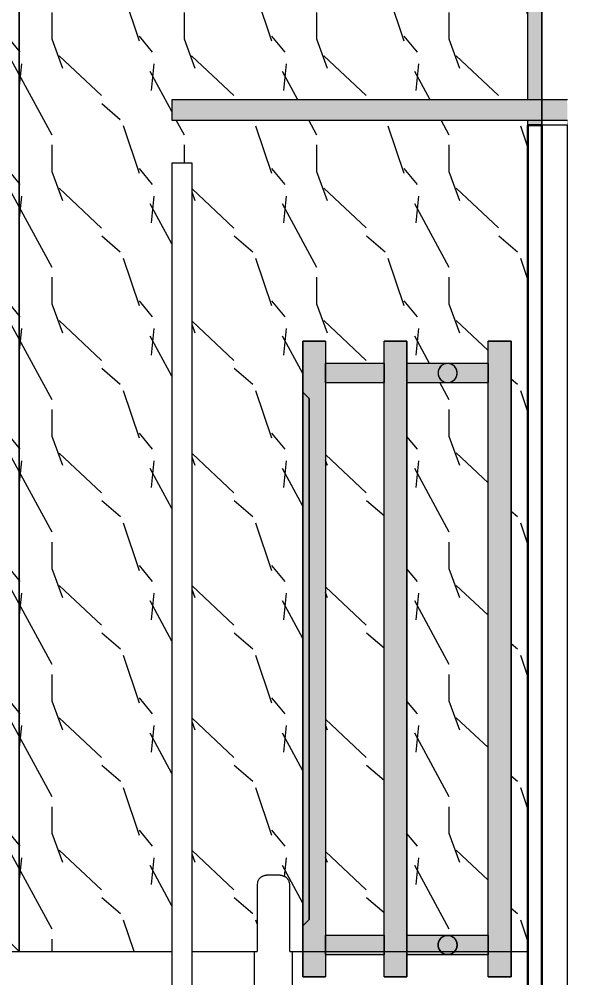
# Model space of a CAD drawing. Header units: millimetres. Extents: x 62702 to 101096, y -2454 to 12271.
# Drawn here: x 88477 to 88918, y 8529 to 9283 of the extents above; entities that cross this region are included whole.
import ezdxf

# ---------------------------------------------------------------- set-up
doc = ezdxf.new("R2010")
doc.units = ezdxf.units.MM
doc.linetypes.add('200_ШТРИХ__ш1_п0_6_', pattern=[160, 100, -60])
for name, color, linetype, lineweight in [('A-ANNO-DIMS', 7, 'Continuous', 9), ('A-ANNO-DIMS-25', 7, 'Continuous', 9), ('A-DOOR-2', 7, '200_ШТРИХ__ш1_п0_6_', 9), ('A-WALL', 7, 'Continuous', 9), ('A-WALL-PATT', 7, 'Continuous', 9), ('I-WALL', 7, 'Continuous', 9), ('M-EQPM', 7, 'Continuous', 9), ('Знаки', 7, 'Continuous', 9), ('Знаки-1', 7, 'Continuous', 18)]:
    doc.layers.add(name, color=color, linetype=linetype, lineweight=lineweight)
for name, color, linetype, lineweight, true_color in [('A-GENM', 7, 'Continuous', 9, 0x260000), ('A-WALL-4', 7, 'Continuous', 40, 0x3c3c3c), ('A-WALL-FNSH-3', 7, 'Continuous', 30, 0x3c3c3c)]:
    doc.layers.add(name, color=color, linetype=linetype, lineweight=lineweight, true_color=true_color)
doc.layers.add('M-EQPM-1', color=7, linetype='Continuous', lineweight=9, true_color=0xe6e6e6, transparency=0.7)
doc.styles.add('ISOCPEUR_3', font='isocpeur.ttf', dxfattribs={"width": 0.9, "height": 50})
doc.dimstyles.new('ISO-2_0_0_9К_Средний_округл2', dxfattribs={"dimscale": 304.8, "dimtxt": 49.799059, "dimasz": 0.123031, "dimexe": 0.098425, "dimexo": 0, "dimgap": 0, "dimtad": 1, "dimdec": 0, "dimrnd": 10, "dimzin": 0, "dimdsep": 46, "dimtxsty": 'ISOCPEUR_3', "dimblk1": 'OBLIQUE', "dimblk2": 'OBLIQUE', "dimsah": 1, "dimcen": 0.09, "dimdle": 0.098425, "dimazin": 0, "dimtfac": 1, "dimtdec": 4, "dimtix": 1, "dimtmove": 0, "dimatfit": 3, "dimfxl": 1, "dimtvp": 1, "dimtolj": 1, "dimtzin": 0, "dimarcsym": 2})

# ---------------------------------------------------------------- blocks, each defined once
blk = doc.blocks.new('radiator_prado_classic_z_tip_30_po exemplyaru - Classic Z Тип 30-500-30677900-Развертка 3_10-2')
at = {"layer": 'M-EQPM-1'}
for points in [[(-310, 8550), (-310, 9030), (-328, 9030), (-328, 8990), (-323, 8985), (-323, 8575), (-328, 8570), (-328, 8550), (-326.46, 8550)], [(-246, 8550), (-246, 9030), (-264, 9030), (-264, 8550)], [(-178.79, 8550), (-164, 8550), (-164, 9030), (-182, 9030), (-182, 8550)], [(-208.64, 8999.77), (-208.19, 9000.33), (-208.59, 8999.84)], [(-206.77, 9003.03), (-206.66, 9003.81), (-206.76, 9003.06)], [(-328, 8570), (-323, 8575), (-323, 8985), (-328, 8990), (-328, 8597.46)], [(-206.77, 8553.03), (-206.66, 8553.81), (-206.76, 8553.06)], [(-310, 8530), (-310, 8550), (-328, 8550), (-328, 8530)], [(-246, 8530), (-246, 8550), (-264, 8549.84), (-264, 8530), (-263.19, 8530)], [(-164, 8530), (-164, 8550), (-182, 8549.84), (-182, 8530), (-178.79, 8530)]]:
    blk.add_hatch(color=256, dxfattribs=at).paths.add_polyline_path(points)
h = blk.add_hatch(color=256, dxfattribs=at)
h.paths.add_polyline_path([(-310, 9005), (-264, 9005), (-264, 9012.5), (-310, 9012.24), (-310, 9006.94)])
h.paths.add_polyline_path([(-214, 9012.5), (-246, 9012.24), (-246, 9005), (-221.5, 9005), (-220.96, 9007.65), (-220.03, 9009.38), (-218.67, 9010.81), (-217.42, 9011.63), (-215.74, 9012.27), (-215.44, 9012.36)])
h.paths.add_polyline_path([(-214.99, 9005), (-182, 9005), (-182, 9012.5), (-215.94, 9012.21), (-217.93, 9011.36), (-219.44, 9010.12), (-220.57, 9008.56), (-221.24, 9006.88), (-221.23, 9005), (-215.71, 9005)])
h = blk.add_hatch(color=256, dxfattribs=at)
h.paths.add_polyline_path([(-206.77, 9006.97), (-206.88, 9007.27), (-206.77, 9006.98)])
h.paths.add_polyline_path([(-207.51, 9008.75), (-208.19, 9009.67), (-207.51, 9008.75)])
h = blk.add_hatch(color=256, dxfattribs=at)
h.paths.add_polyline_path([(-264, 8997.5), (-264, 9005), (-310, 9005), (-310, 8997.5), (-267.39, 8997.5)])
h.paths.add_polyline_path([(-215.94, 8997.5), (-182, 8997.76), (-182, 9005), (-246, 9005), (-246, 8997.5), (-216.75, 8997.5)])
h.paths.add_polyline_path([(-221.23, 9003.03), (-221.24, 9003.06), (-221.24, 9003.06)])
h.paths.add_polyline_path([(-219.36, 8999.77), (-220.03, 9000.62), (-219.41, 8999.84)])
h = blk.add_hatch(color=256, dxfattribs=at)
h.paths.add_polyline_path([(-221.5, 8555), (-182, 8555), (-182, 8562.5), (-246, 8562.24), (-246, 8555), (-237.86, 8555)])
h.paths.add_polyline_path([(-220.49, 8558.75), (-220.03, 8559.38), (-220.49, 8558.76)])
h.paths.add_polyline_path([(-221.23, 8556.97), (-220.96, 8557.65), (-221.23, 8556.98)])
h.paths.add_polyline_path([(-286.88, 8555), (-264, 8555), (-264, 8562.5), (-310, 8562.24), (-310, 8555), (-296.93, 8555)])
h = blk.add_hatch(color=256, dxfattribs=at)
h.paths.add_polyline_path([(-310, 8550), (-264, 8550), (-264, 8555), (-310, 8555), (-310, 8551.25)])
h.paths.add_polyline_path([(-219.83, 8550), (-219.56, 8550), (-220.96, 8552.35), (-221.25, 8553.06), (-221.5, 8555), (-246, 8555), (-246, 8550), (-219.98, 8550)])
h.paths.add_polyline_path([(-207.51, 8551.25), (-208.19, 8550.33), (-208.3, 8550), (-182, 8550), (-182, 8555), (-206.5, 8555), (-206.77, 8553), (-207.51, 8551.25)])
h.paths.add_polyline_path([(-214, 8550), (-208.33, 8550.18), (-207.21, 8551.96), (-206.66, 8553.81), (-206.77, 8555), (-221.5, 8555), (-220.95, 8552.35), (-220.01, 8550.62), (-219.3, 8550), (-215.65, 8550)])
h = blk.add_hatch(color=256, dxfattribs=at)
h.paths.add_polyline_path([(-206.77, 8556.97), (-206.77, 8557), (-206.77, 8556.98)])
h.paths.add_polyline_path([(-207.51, 8558.75), (-208.19, 8559.67), (-207.51, 8558.76)])
h = blk.add_hatch(color=256, dxfattribs=at)
h.paths.add_polyline_path([(-215.44, 8547.5), (-182, 8547.76), (-182, 8550), (-246, 8549.84), (-246, 8547.5), (-215.94, 8547.5)])
h.paths.add_polyline_path([(-264, 8547.5), (-264, 8550), (-310, 8550), (-310, 8547.5), (-267.39, 8547.5)])
at = {"layer": 'M-EQPM'}
for p, q in [((-328, 9030), (-310, 9030)), ((-310, 9030), (-328, 9030)), ((-328, 8530), (-328, 9030)), ((-328, 9030), (-328, 8990)), ((-310, 9030), (-310, 9012.5)), ((-310, 9030), (-310, 8530)), ((-246, 9030), (-264, 9030)), ((-264, 9030), (-246, 9030)), ((-264, 9012.5), (-264, 9030)), ((-264, 8530), (-264, 9030)), ((-246, 9012.5), (-246, 9030)), ((-246, 9030), (-246, 8530)), ((-164, 9030), (-182, 9030)), ((-182, 9030), (-164, 9030)), ((-182, 9012.5), (-182, 9030)), ((-182, 8530), (-182, 9030)), ((-164, 8530), (-164, 9030)), ((-164, 9030), (-164, 8530)), ((-264, 9012.5), (-310, 9012.5)), ((-264, 9012.5), (-310, 9012.5)), ((-310, 9012.5), (-310, 9005)), ((-310, 9005), (-310, 9012.5)), ((-310, 9012.5), (-310, 9005)), ((-310, 9010.3), (-310, 9012.5)), ((-310, 9012.24), (-310, 8997.76)), ((-310, 9006.94), (-310, 9010.3)), ((-310, 9005), (-310, 9006.94)), ((-264, 9012.5), (-264, 9005)), ((-264, 9005), (-264, 9012.5)), ((-264, 9012.5), (-264, 9005)), ((-264, 9011.5), (-264, 9012.5)), ((-264, 8997.76), (-264, 9012.24)), ((-264, 9005), (-264, 9011.5)), ((-182, 9012.5), (-246, 9012.5)), ((-182, 9012.5), (-246, 9012.5)), ((-246, 9010.3), (-246, 9012.5)), ((-246, 9012.5), (-246, 9005)), ((-246, 9005), (-246, 9012.5)), ((-246, 9012.5), (-246, 9005)), ((-246, 8999.7), (-246, 9012.24)), ((-246, 9005), (-246, 9010.3)), ((-182, 9012.5), (-182, 9005)), ((-182, 9005), (-182, 9012.5)), ((-182, 9012.5), (-182, 9012.24)), ((-182, 9005), (-182, 9012.5)), ((-182, 9012.24), (-182, 9010.3)), ((-182, 8999.7), (-182, 9012.24)), ((-182, 9010.3), (-182, 9008.75)), ((-182, 9008.75), (-182, 9005)), ((-310, 9005), (-310, 8997.5)), ((-310, 8997.76), (-310, 9005)), ((-310, 9005), (-310, 9001.25)), ((-310, 9003.06), (-310, 9005)), ((-310, 8997.5), (-310, 9003.06)), ((-310, 9001.25), (-310, 8997.5)), ((-264, 9005), (-264, 8997.5)), ((-264, 8997.5), (-264, 9005)), ((-264, 9005), (-264, 8998.5)), ((-264, 8997.5), (-264, 9005)), ((-264, 8998.5), (-264, 8997.76)), ((-246, 8997.5), (-246, 9005)), ((-246, 9005), (-246, 8997.5)), ((-246, 9001.25), (-246, 9005)), ((-246, 9005), (-246, 8997.5)), ((-246, 8997.5), (-246, 9001.25)), ((-246, 8997.76), (-246, 8999.68)), ((-182, 9005), (-182, 8997.5)), ((-182, 8997.5), (-182, 9005)), ((-182, 9005), (-182, 8997.5)), ((-182, 8997.5), (-182, 9005)), ((-182, 8997.76), (-182, 8999.68)), ((-310, 8997.5), (-310, 8997.76)), ((-310, 8997.5), (-264, 8997.5)), ((-310, 8997.5), (-264, 8997.5)), ((-310, 8997.5), (-310, 8562.5)), ((-264, 8997.76), (-264, 8997.5)), ((-264, 8562.5), (-264, 8997.5)), ((-246, 8997.5), (-182, 8997.5)), ((-246, 8997.5), (-182, 8997.5)), ((-246, 8562.5), (-246, 8997.5)), ((-182, 8562.5), (-182, 8997.5)), ((-328, 8570), (-328, 8990)), ((-328, 8990), (-328, 8570)), ((-328, 8570), (-328, 8990)), ((-328, 8990), (-328, 8570)), ((-328, 8570), (-328, 8990)), ((-328, 8990), (-328, 8570)), ((-328, 8570), (-328, 8990)), ((-328, 8990), (-328, 8570)), ((-328, 8570), (-328, 8990)), ((-328, 8990), (-328, 8570)), ((-328, 8570), (-328, 8990)), ((-328, 8990), (-328, 8570)), ((-328, 8570), (-328, 8990)), ((-328, 8990), (-328, 8570)), ((-328, 8570), (-328, 8990)), ((-328, 8990), (-328, 8570)), ((-328, 8570), (-328, 8990)), ((-328, 8990), (-328, 8570)), ((-328, 8570), (-328, 8990)), ((-328, 8990), (-328, 8570)), ((-328, 8570), (-328, 8990)), ((-328, 8990), (-328, 8570)), ((-328, 8570), (-328, 8990)), ((-328, 8990), (-328, 8570)), ((-328, 8570), (-328, 8990)), ((-328, 8990), (-328, 8570)), ((-328, 8570), (-328, 8990)), ((-328, 8990), (-328, 8570)), ((-328, 8990), (-328, 8570)), ((-328, 8990), (-323, 8985)), ((-328, 8990), (-323, 8985)), ((-328, 8990), (-323, 8985)), ((-328, 8990), (-323, 8985)), ((-328, 8990), (-323, 8985)), ((-328, 8990), (-323, 8985)), ((-328, 8990), (-323, 8985)), ((-328, 8990), (-323, 8985)), ((-328, 8990), (-323, 8985)), ((-328, 8990), (-323, 8985)), ((-328, 8990), (-323, 8985)), ((-328, 8990), (-323, 8985)), ((-328, 8990), (-323, 8985)), ((-328, 8990), (-323, 8985)), ((-328, 8990), (-323, 8985)), ((-328, 8990), (-323, 8985)), ((-328, 8990), (-323, 8985)), ((-328, 8990), (-323, 8985)), ((-328, 8990), (-323, 8985)), ((-328, 8990), (-323, 8985)), ((-328, 8990), (-323, 8985)), ((-328, 8990), (-323, 8985)), ((-328, 8990), (-323, 8985)), ((-328, 8990), (-323, 8985)), ((-328, 8990), (-323, 8985)), ((-328, 8990), (-323, 8985)), ((-328, 8990), (-323, 8985)), ((-328, 8990), (-323, 8985)), ((-323, 8575), (-323, 8985)), ((-323, 8985), (-323, 8575)), ((-323, 8575), (-323, 8985)), ((-323, 8985), (-323, 8575)), ((-323, 8575), (-323, 8985)), ((-323, 8985), (-323, 8575)), ((-323, 8575), (-323, 8985)), ((-323, 8985), (-323, 8575)), ((-323, 8575), (-323, 8985)), ((-323, 8985), (-323, 8575)), ((-323, 8575), (-323, 8985)), ((-323, 8985), (-323, 8575)), ((-323, 8575), (-323, 8985)), ((-323, 8985), (-323, 8575)), ((-323, 8985), (-323, 8575)), ((-323, 8575), (-323, 8985)), ((-323, 8985), (-323, 8575)), ((-323, 8575), (-323, 8985)), ((-323, 8985), (-323, 8575)), ((-323, 8575), (-323, 8985)), ((-323, 8985), (-323, 8575)), ((-323, 8575), (-323, 8985)), ((-323, 8985), (-323, 8575)), ((-323, 8575), (-323, 8985)), ((-323, 8985), (-323, 8575)), ((-323, 8985), (-323, 8575)), ((-323, 8575), (-323, 8985)), ((-323, 8985), (-323, 8575)), ((-323, 8575), (-328, 8570)), ((-328, 8570), (-323, 8575)), ((-323, 8575), (-328, 8570)), ((-328, 8570), (-323, 8575)), ((-323, 8575), (-328, 8570)), ((-328, 8570), (-323, 8575)), ((-323, 8575), (-328, 8570)), ((-328, 8570), (-323, 8575)), ((-323, 8575), (-328, 8570)), ((-328, 8570), (-323, 8575)), ((-323, 8575), (-328, 8570)), ((-328, 8570), (-323, 8575)), ((-323, 8575), (-328, 8570)), ((-328, 8570), (-323, 8575)), ((-323, 8575), (-328, 8570)), ((-328, 8570), (-323, 8575)), ((-323, 8575), (-328, 8570)), ((-328, 8570), (-323, 8575)), ((-323, 8575), (-328, 8570)), ((-328, 8570), (-323, 8575)), ((-323, 8575), (-328, 8570)), ((-328, 8570), (-323, 8575)), ((-323, 8575), (-328, 8570)), ((-328, 8570), (-323, 8575)), ((-323, 8575), (-328, 8570)), ((-323, 8575), (-328, 8570)), ((-323, 8575), (-328, 8570)), ((-328, 8570), (-323, 8575)), ((-328, 8570), (-328, 8530)), ((-264, 8562.5), (-310, 8562.5)), ((-264, 8562.5), (-310, 8562.5)), ((-310, 8562.5), (-310, 8555)), ((-310, 8555), (-310, 8562.5)), ((-310, 8562.5), (-310, 8555)), ((-310, 8558.75), (-310, 8562.5)), ((-310, 8562.24), (-310, 8547.76)), ((-264, 8562.5), (-264, 8555)), ((-264, 8555), (-264, 8562.5)), ((-264, 8562.5), (-264, 8561.5)), ((-264, 8562.24), (-264, 8562.5)), ((-264, 8555), (-264, 8562.24)), ((-264, 8547.76), (-264, 8562.24)), ((-264, 8561.5), (-264, 8555)), ((-182, 8562.5), (-246, 8562.5)), ((-182, 8562.5), (-246, 8562.5)), ((-246, 8561.5), (-246, 8562.5)), ((-246, 8562.5), (-246, 8555)), ((-246, 8555), (-246, 8562.5)), ((-246, 8562.5), (-246, 8555)), ((-246, 8547.76), (-246, 8562.24)), ((-246, 8555), (-246, 8561.5)), ((-182, 8562.5), (-182, 8555)), ((-182, 8555), (-182, 8562.5)), ((-182, 8562.5), (-182, 8555)), ((-182, 8555), (-182, 8562.5)), ((-182, 8547.76), (-182, 8562.24)), ((-310, 8556.94), (-310, 8558.75)), ((-310, 8555), (-310, 8556.94)), ((-310, 8555), (-310, 8548.5)), ((-310, 8549.7), (-310, 8555)), ((-310, 8555), (-310, 8551.25)), ((-310, 8547.5), (-310, 8555)), ((-264, 8555), (-264, 8547.5)), ((-264, 8547.5), (-264, 8555)), ((-264, 8555), (-264, 8547.5)), ((-264, 8547.5), (-264, 8555)), ((-246, 8553.06), (-246, 8555)), ((-246, 8555), (-246, 8547.5)), ((-246, 8547.5), (-246, 8555)), ((-246, 8555), (-246, 8548.5)), ((-182, 8555), (-182, 8548.5)), ((-182, 8547.5), (-182, 8555)), ((-182, 8555), (-182, 8547.5)), ((-182, 8551.25), (-182, 8555)), ((-310, 8551.25), (-310, 8547.5)), ((-310, 8547.5), (-310, 8549.7)), ((-310, 8548.5), (-310, 8547.5)), ((-310, 8547.5), (-264, 8547.5)), ((-310, 8547.5), (-264, 8547.5)), ((-310, 8547.5), (-310, 8530)), ((-264, 8530), (-264, 8547.5)), ((-246, 8547.5), (-246, 8553.06)), ((-246, 8548.5), (-246, 8547.76)), ((-246, 8547.76), (-246, 8547.5)), ((-246, 8547.5), (-182, 8547.5)), ((-246, 8547.5), (-182, 8547.5)), ((-246, 8530), (-246, 8547.5)), ((-182, 8547.5), (-182, 8551.25)), ((-182, 8548.5), (-182, 8547.5)), ((-182, 8530), (-182, 8547.5)), ((-328, 8530), (-310, 8530)), ((-310, 8530), (-328, 8530)), ((-246, 8530), (-264, 8530)), ((-264, 8530), (-246, 8530)), ((-164, 8530), (-182, 8530)), ((-182, 8530), (-164, 8530))]:
    blk.add_line(p, q, dxfattribs=at)
for centre, start, end in [((-214, 9005), 0, 180), ((-214, 9005), 165, 180), ((-214, 9005), 150, 162.30223), ((-214, 9005), 136.38153, 149.93705), ((-214, 9005), 121.696, 135), ((-214, 9005), 117.26079, 120), ((-214, 9005), 107.50913, 117.26079), ((-214, 9005), 72.49087, 107.50913), ((-214, 9005), 62.73921, 72.49087), ((-214, 9005), 60, 62.73921), ((-214, 9005), 45, 58.304), ((-214, 9005), 40.35426, 43.61847), ((-214, 9005), 30.06295, 38.85736), ((-214, 9005), 17.69777, 30), ((-214, 9005), 0, 15), ((-214, 9005), 180, 360), ((-214, 9005), 180, 195), ((-214, 9005), 195.49717, 210), ((-214, 9005), 210.06295, 223.61847), ((-214, 9005), 225, 225.24142), ((-214, 9005), 225.24142, 238.304), ((-214, 9005), 240, 242.73921), ((-214, 9005), 242.73921, 252.49087), ((-214, 9005), 287.50913, 297.26079), ((-214, 9005), 297.26079, 300), ((-214, 9005), 301.696, 314.75858), ((-214, 9005), 314.75858, 315), ((-214, 9005), 316.38153, 319.64574), ((-214, 9005), 321.14264, 329.93705), ((-214, 9005), 330, 344.50283), ((-214, 9005), 345, 360), ((-214, 9005), 252.49087, 270), ((-214, 9005), 270, 287.50913), ((-214, 8555), 90, 270), ((-214, 8555), 121.68165, 135), ((-214, 8555), 117.28226, 120), ((-214, 8555), 107.49554, 117.28226), ((-214, 8555), 105.00484, 107.49554), ((-214, 8555), 90.00451, 103.42927), ((-214, 8555), 75.00451, 90), ((-214, 8555), 270, 90), ((-214, 8555), 72.47896, 75), ((-214, 8555), 62.76012, 72.47896), ((-214, 8555), 60.00484, 62.76012), ((-214, 8555), 45.00563, 58.29213), ((-214, 8555), 165, 180), ((-214, 8555), 180, 195), ((-214, 8555), 150, 164.49794), ((-214, 8555), 136.37895, 149.93487), ((-214, 8555), 40.35426, 43.62105), ((-214, 8555), 30.06513, 38.85736), ((-214, 8555), 15.50206, 30), ((-214, 8555), 0, 15), ((-214, 8555), 345, 0), ((-214, 8555), 195.50206, 210), ((-214, 8555), 210.06513, 223.62105), ((-214, 8555), 225, 238.31835), ((-214, 8555), 240, 242.71774), ((-214, 8555), 242.71774, 252.50446), ((-214, 8555), 252.50446, 254.99516), ((-214, 8555), 256.57073, 269.99549), ((-214, 8555), 270, 284.99549), ((-214, 8555), 285, 287.52104), ((-214, 8555), 287.52104, 297.23988), ((-214, 8555), 297.23988, 299.99516), ((-214, 8555), 301.70787, 314.99437), ((-214, 8555), 316.37895, 319.64574), ((-214, 8555), 321.14264, 329.93487), ((-214, 8555), 330, 335.63333), ((-214, 8555), 335.90852, 344.49794)]:
    blk.add_arc(centre, 7.5, start, end, dxfattribs=at)
for points, knots in [([(-221.23, 9007), (-221.27, 9006.84), (-221.35, 9006.52), (-221.46, 9005.86), (-221.5, 9005.35), (-221.5, 9005)], [0.8571429, 0.8571429, 0.8571429, 0.8571429, 0.8928571, 0.9285714, 1, 1, 1, 1]), ([(-221.23, 9007), (-221.27, 9006.84), (-221.34, 9006.52), (-221.45, 9005.86), (-221.49, 9005.35), (-221.5, 9005)], [0.8571429, 0.8571429, 0.8571429, 0.8571429, 0.8928571, 0.9285714, 1, 1, 1, 1]), ([(-214, 9012.5), (-214.48, 9012.5), (-215.45, 9012.41), (-216.63, 9012.06), (-217.43, 9011.68), (-217.87, 9011.43), (-218.21, 9011.21), (-218.53, 9010.98), (-218.84, 9010.73), (-219.15, 9010.46), (-219.35, 9010.26), (-219.44, 9010.16)], [0, 0, 0, 0, 0.1428571, 0.2857143, 0.3571429, 0.3928571, 0.4285714, 0.4642857, 0.5, 0.5357143, 0.5714286, 0.5714286, 0.5714286, 0.5714286]), ([(-218.2, 9011.21), (-218.31, 9011.14), (-218.53, 9010.98), (-218.84, 9010.73), (-219.1, 9010.51), (-219.24, 9010.37), (-219.28, 9010.32)], [0.4285714, 0.4285714, 0.4285714, 0.4285714, 0.4642857, 0.5, 0.5357143, 0.5520145, 0.5520145, 0.5520145, 0.5520145]), ([(-216.85, 9011.94), (-217.08, 9011.84), (-217.43, 9011.68), (-217.88, 9011.43), (-218.1, 9011.28), (-218.2, 9011.21)], [0.2857143, 0.2857143, 0.2857143, 0.2857143, 0.3571429, 0.3928571, 0.4285714, 0.4285714, 0.4285714, 0.4285714]), ([(-208.56, 9010.16), (-208.65, 9010.26), (-208.85, 9010.46), (-209.26, 9010.82), (-209.68, 9011.14), (-210.13, 9011.43), (-210.57, 9011.68), (-211.37, 9012.06), (-212.55, 9012.41), (-213.52, 9012.5), (-214, 9012.5)], [0.4285714, 0.4285714, 0.4285714, 0.4285714, 0.4642857, 0.5, 0.5714286, 0.6071429, 0.6428571, 0.7142857, 0.8571429, 1, 1, 1, 1]), ([(-209.8, 9011.21), (-209.9, 9011.28), (-210.12, 9011.43), (-210.57, 9011.68), (-210.92, 9011.84), (-211.15, 9011.94)], [0.5714286, 0.5714286, 0.5714286, 0.5714286, 0.6071429, 0.6428571, 0.7142857, 0.7142857, 0.7142857, 0.7142857]), ([(-208.72, 9010.32), (-208.76, 9010.37), (-208.9, 9010.51), (-209.17, 9010.74), (-209.39, 9010.92), (-209.52, 9011.01)], [0.44798555, 0.44798555, 0.44798555, 0.44798555, 0.46428571, 0.5, 0.54033489, 0.54033489, 0.54033489, 0.54033489]), ([(-207.51, 9008.76), (-207.58, 9008.89), (-207.74, 9009.15), (-207.96, 9009.46), (-208.11, 9009.64), (-208.16, 9009.71)], [0.28571429, 0.28571429, 0.28571429, 0.28571429, 0.32142857, 0.35714286, 0.37841743, 0.37841743, 0.37841743, 0.37841743]), ([(-206.5, 9005), (-206.5, 9005.35), (-206.54, 9005.86), (-206.65, 9006.52), (-206.73, 9006.84), (-206.77, 9007)], [0, 0, 0, 0, 0.0714286, 0.1071429, 0.1428571, 0.1428571, 0.1428571, 0.1428571]), ([(-206.5, 9005), (-206.51, 9005.35), (-206.55, 9005.86), (-206.66, 9006.52), (-206.73, 9006.84), (-206.77, 9007)], [0, 0, 0, 0, 0.0714286, 0.1071429, 0.1428571, 0.1428571, 0.1428571, 0.1428571]), ([(-221.5, 9005), (-221.5, 9004.65), (-221.46, 9004.14), (-221.35, 9003.48), (-221.27, 9003.16), (-221.23, 9003)], [0, 0, 0, 0, 0.0714286, 0.1071429, 0.1428571, 0.1428571, 0.1428571, 0.1428571]), ([(-221.5, 9005), (-221.49, 9004.65), (-221.45, 9004.14), (-221.34, 9003.48), (-221.27, 9003.16), (-221.23, 9003)], [0, 0, 0, 0, 0.0714286, 0.1071429, 0.1428571, 0.1428571, 0.1428571, 0.1428571]), ([(-220.49, 9001.24), (-220.41, 9001.11), (-220.26, 9000.85), (-220, 9000.49), (-219.73, 9000.15), (-219.48, 8999.88), (-219.32, 8999.71), (-219.26, 8999.65)], [0.2857143, 0.2857143, 0.2857143, 0.2857143, 0.3214286, 0.3571429, 0.3928571, 0.4285714, 0.4506287, 0.4506287, 0.4506287, 0.4506287]), ([(-219.26, 8999.65), (-219.22, 8999.62), (-219.09, 8999.48), (-218.74, 8999.18), (-218.32, 8998.86), (-217.87, 8998.57), (-217.43, 8998.32), (-216.63, 8997.94), (-215.45, 8997.59), (-214.48, 8997.5), (-214, 8997.5)], [0.4506287, 0.4506287, 0.4506287, 0.4506287, 0.4642857, 0.5, 0.5714286, 0.6071429, 0.6428571, 0.7142857, 0.8571429, 1, 1, 1, 1]), ([(-219.26, 8999.65), (-219.23, 8999.62), (-219.09, 8999.48), (-218.74, 8999.18), (-218.42, 8998.94), (-218.2, 8998.79)], [0.4505937, 0.4505937, 0.4505937, 0.4505937, 0.4642857, 0.5, 0.5714286, 0.5714286, 0.5714286, 0.5714286]), ([(-218.2, 8998.79), (-218.1, 8998.71), (-217.88, 8998.57), (-217.43, 8998.32), (-217.08, 8998.16), (-216.85, 8998.06)], [0.5714286, 0.5714286, 0.5714286, 0.5714286, 0.6071429, 0.6428571, 0.7142857, 0.7142857, 0.7142857, 0.7142857]), ([(-214, 8997.5), (-213.52, 8997.5), (-212.55, 8997.59), (-211.37, 8997.94), (-210.57, 8998.32), (-210.13, 8998.57), (-209.79, 8998.79), (-209.47, 8999.02), (-209.16, 8999.27), (-208.91, 8999.48), (-208.78, 8999.62), (-208.74, 8999.65)], [0, 0, 0, 0, 0.1428571, 0.2857143, 0.3571429, 0.3928571, 0.4285714, 0.4642857, 0.5, 0.5357143, 0.5493713, 0.5493713, 0.5493713, 0.5493713]), ([(-211.15, 8998.06), (-210.92, 8998.16), (-210.57, 8998.32), (-210.12, 8998.57), (-209.9, 8998.71), (-209.8, 8998.79)], [0.2857143, 0.2857143, 0.2857143, 0.2857143, 0.3571429, 0.3928571, 0.4285714, 0.4285714, 0.4285714, 0.4285714]), ([(-209.47, 8999.02), (-209.37, 8999.1), (-209.16, 8999.27), (-208.91, 8999.48), (-208.77, 8999.62), (-208.74, 8999.65)], [0.46428571, 0.46428571, 0.46428571, 0.46428571, 0.5, 0.53571429, 0.54940633, 0.54940633, 0.54940633, 0.54940633]), ([(-208.74, 8999.65), (-208.68, 8999.71), (-208.52, 8999.88), (-208.27, 9000.15), (-208, 9000.49), (-207.74, 9000.85), (-207.59, 9001.11), (-207.51, 9001.24)], [0.5493713, 0.5493713, 0.5493713, 0.5493713, 0.5714286, 0.6071429, 0.6428571, 0.6785714, 0.7142857, 0.7142857, 0.7142857, 0.7142857]), ([(-208.16, 9000.29), (-208.11, 9000.36), (-207.96, 9000.54), (-207.74, 9000.85), (-207.58, 9001.11), (-207.51, 9001.24)], [0.62158257, 0.62158257, 0.62158257, 0.62158257, 0.64285714, 0.67857143, 0.71428571, 0.71428571, 0.71428571, 0.71428571]), ([(-206.77, 9003), (-206.73, 9003.16), (-206.65, 9003.48), (-206.54, 9004.14), (-206.5, 9004.65), (-206.5, 9005)], [0.8571429, 0.8571429, 0.8571429, 0.8571429, 0.8928571, 0.9285714, 1, 1, 1, 1]), ([(-206.77, 9003), (-206.73, 9003.16), (-206.66, 9003.48), (-206.55, 9004.14), (-206.51, 9004.65), (-206.5, 9005)], [0.8571429, 0.8571429, 0.8571429, 0.8571429, 0.8928571, 0.9285714, 1, 1, 1, 1]), ([(-219.44, 8560.16), (-219.35, 8560.26), (-219.15, 8560.46), (-218.74, 8560.82), (-218.31, 8561.14), (-217.88, 8561.43), (-217.43, 8561.68), (-216.63, 8562.06), (-215.44, 8562.41), (-214.49, 8562.5), (-214, 8562.5)], [0.4285714, 0.4285714, 0.4285714, 0.4285714, 0.4642857, 0.5, 0.5714286, 0.6071429, 0.6428571, 0.7142857, 0.8571429, 1, 1, 1, 1]), ([(-218.2, 8561.21), (-218.31, 8561.14), (-218.53, 8560.98), (-218.84, 8560.73), (-219.1, 8560.51), (-219.24, 8560.37), (-219.28, 8560.32)], [0.4285714, 0.4285714, 0.4285714, 0.4285714, 0.4642857, 0.5, 0.5357143, 0.5520145, 0.5520145, 0.5520145, 0.5520145]), ([(-216.85, 8561.94), (-217.08, 8561.84), (-217.43, 8561.68), (-217.88, 8561.43), (-218.1, 8561.28), (-218.2, 8561.21)], [0.2857143, 0.2857143, 0.2857143, 0.2857143, 0.3571429, 0.3928571, 0.4285714, 0.4285714, 0.4285714, 0.4285714]), ([(-214, 8562.5), (-213.52, 8562.5), (-212.56, 8562.41), (-211.37, 8562.06), (-210.57, 8561.68), (-210.12, 8561.43), (-209.8, 8561.21), (-209.47, 8560.98), (-209.16, 8560.73), (-208.85, 8560.46), (-208.65, 8560.26), (-208.56, 8560.16)], [0, 0, 0, 0, 0.1428571, 0.2857143, 0.3571429, 0.3928571, 0.4285714, 0.4642857, 0.5, 0.5357143, 0.5714286, 0.5714286, 0.5714286, 0.5714286]), ([(-209.8, 8561.21), (-209.9, 8561.28), (-210.12, 8561.43), (-210.57, 8561.68), (-210.92, 8561.84), (-211.15, 8561.94)], [0.5714286, 0.5714286, 0.5714286, 0.5714286, 0.6071429, 0.6428571, 0.7142857, 0.7142857, 0.7142857, 0.7142857]), ([(-208.72, 8560.32), (-208.76, 8560.37), (-208.9, 8560.51), (-209.17, 8560.74), (-209.39, 8560.92), (-209.52, 8561.01)], [0.44798555, 0.44798555, 0.44798555, 0.44798555, 0.46428571, 0.5, 0.54033489, 0.54033489, 0.54033489, 0.54033489]), ([(-221.5, 8555), (-221.49, 8555.35), (-221.46, 8555.86), (-221.34, 8556.52), (-221.27, 8556.84), (-221.23, 8557)], [0, 0, 0, 0, 0.0714286, 0.1071429, 0.1428571, 0.1428571, 0.1428571, 0.1428571]), ([(-221.23, 8557), (-221.27, 8556.84), (-221.34, 8556.52), (-221.45, 8555.86), (-221.49, 8555.35), (-221.5, 8555)], [0.8571429, 0.8571429, 0.8571429, 0.8571429, 0.8928571, 0.9285714, 1, 1, 1, 1]), ([(-221.23, 8553), (-221.27, 8553.16), (-221.34, 8553.48), (-221.46, 8554.14), (-221.49, 8554.65), (-221.5, 8555)], [0.8571429, 0.8571429, 0.8571429, 0.8571429, 0.8928571, 0.9285714, 1, 1, 1, 1]), ([(-221.5, 8555), (-221.49, 8554.65), (-221.45, 8554.14), (-221.34, 8553.48), (-221.27, 8553.16), (-221.23, 8553)], [0, 0, 0, 0, 0.0714286, 0.1071429, 0.1428571, 0.1428571, 0.1428571, 0.1428571]), ([(-207.51, 8558.76), (-207.58, 8558.89), (-207.74, 8559.15), (-207.96, 8559.46), (-208.11, 8559.64), (-208.16, 8559.71)], [0.28571429, 0.28571429, 0.28571429, 0.28571429, 0.32142857, 0.35714286, 0.37841743, 0.37841743, 0.37841743, 0.37841743]), ([(-206.77, 8557), (-206.73, 8556.84), (-206.66, 8556.52), (-206.55, 8555.86), (-206.51, 8555.35), (-206.5, 8555)], [0.8571429, 0.8571429, 0.8571429, 0.8571429, 0.8928571, 0.9285714, 1, 1, 1, 1]), ([(-206.5, 8555), (-206.51, 8555.35), (-206.55, 8555.86), (-206.66, 8556.52), (-206.73, 8556.84), (-206.77, 8557)], [0, 0, 0, 0, 0.0714286, 0.1071429, 0.1428571, 0.1428571, 0.1428571, 0.1428571]), ([(-206.5, 8555), (-206.51, 8554.65), (-206.55, 8554.14), (-206.66, 8553.48), (-206.73, 8553.16), (-206.77, 8553)], [0, 0, 0, 0, 0.0714286, 0.1071429, 0.1428571, 0.1428571, 0.1428571, 0.1428571]), ([(-206.77, 8553), (-206.73, 8553.16), (-206.66, 8553.48), (-206.55, 8554.14), (-206.51, 8554.65), (-206.5, 8555)], [0.8571429, 0.8571429, 0.8571429, 0.8571429, 0.8928571, 0.9285714, 1, 1, 1, 1]), ([(-214, 8547.5), (-214.49, 8547.5), (-215.44, 8547.59), (-216.63, 8547.94), (-217.43, 8548.32), (-217.88, 8548.57), (-218.21, 8548.79), (-218.53, 8549.02), (-218.84, 8549.27), (-219.15, 8549.54), (-219.35, 8549.74), (-219.44, 8549.84)], [0, 0, 0, 0, 0.1428571, 0.2857143, 0.3571429, 0.3928571, 0.4285714, 0.4642857, 0.5, 0.5357143, 0.5714286, 0.5714286, 0.5714286, 0.5714286]), ([(-219.28, 8549.68), (-219.24, 8549.63), (-219.1, 8549.49), (-218.74, 8549.18), (-218.42, 8548.94), (-218.2, 8548.79)], [0.4479855, 0.4479855, 0.4479855, 0.4479855, 0.4642857, 0.5, 0.5714286, 0.5714286, 0.5714286, 0.5714286]), ([(-218.2, 8548.79), (-218.1, 8548.71), (-217.88, 8548.57), (-217.43, 8548.32), (-217.08, 8548.16), (-216.85, 8548.06)], [0.5714286, 0.5714286, 0.5714286, 0.5714286, 0.6071429, 0.6428571, 0.7142857, 0.7142857, 0.7142857, 0.7142857]), ([(-208.56, 8549.84), (-208.65, 8549.74), (-208.85, 8549.54), (-209.26, 8549.18), (-209.69, 8548.86), (-210.12, 8548.57), (-210.57, 8548.32), (-211.37, 8547.94), (-212.56, 8547.59), (-213.52, 8547.5), (-214, 8547.5)], [0.4285714, 0.4285714, 0.4285714, 0.4285714, 0.4642857, 0.5, 0.5714286, 0.6071429, 0.6428571, 0.7142857, 0.8571429, 1, 1, 1, 1]), ([(-211.15, 8548.06), (-210.92, 8548.16), (-210.57, 8548.32), (-210.12, 8548.57), (-209.9, 8548.71), (-209.8, 8548.79)], [0.2857143, 0.2857143, 0.2857143, 0.2857143, 0.3571429, 0.3928571, 0.4285714, 0.4285714, 0.4285714, 0.4285714]), ([(-209.47, 8549.02), (-209.37, 8549.1), (-209.16, 8549.27), (-208.9, 8549.49), (-208.76, 8549.63), (-208.72, 8549.68)], [0.46428571, 0.46428571, 0.46428571, 0.46428571, 0.5, 0.53571429, 0.55201445, 0.55201445, 0.55201445, 0.55201445]), ([(-208.16, 8550.29), (-208.11, 8550.36), (-207.96, 8550.54), (-207.74, 8550.85), (-207.58, 8551.11), (-207.51, 8551.24)], [0.62158257, 0.62158257, 0.62158257, 0.62158257, 0.64285714, 0.67857143, 0.71428571, 0.71428571, 0.71428571, 0.71428571]), ([(-207.51, 8551.24), (-207.43, 8551.38), (-207.32, 8551.59), (-207.21, 8551.81), (-207.18, 8551.89)], [0.71428571, 0.71428571, 0.71428571, 0.71428571, 0.75, 0.77013003, 0.77013003, 0.77013003, 0.77013003]), ([(-207.16, 8551.92), (-207.14, 8551.98), (-207.05, 8552.17), (-206.91, 8552.53), (-206.81, 8552.84), (-206.77, 8553)], [0.77282474, 0.77282474, 0.77282474, 0.77282474, 0.78571429, 0.82142857, 0.85714286, 0.85714286, 0.85714286, 0.85714286])]:
    blk.add_open_spline(points, degree=3, knots=knots, dxfattribs=at)
for points in [[(-220.49, 9008.76), (-220.57, 9008.62), (-220.71, 9008.35), (-220.91, 9007.92), (-221.09, 9007.47), (-221.18, 9007.16), (-221.23, 9007)], [(-220.49, 9008.76), (-220.57, 9008.62), (-220.71, 9008.35), (-220.91, 9007.92), (-221.09, 9007.47), (-221.19, 9007.16), (-221.23, 9007)], [(-219.44, 9010.16), (-219.54, 9010.06), (-219.73, 9009.85), (-220, 9009.51), (-220.26, 9009.15), (-220.41, 9008.89), (-220.49, 9008.76)], [(-219.44, 9010.16), (-219.54, 9010.06), (-219.73, 9009.85), (-220, 9009.51), (-220.26, 9009.15), (-220.42, 9008.89), (-220.49, 9008.76)], [(-215.44, 9012.36), (-215.92, 9012.27), (-216.39, 9012.13), (-216.85, 9011.94)], [(-214, 9012.5), (-214.48, 9012.5), (-214.96, 9012.45), (-215.44, 9012.36)], [(-212.56, 9012.36), (-213.04, 9012.45), (-213.52, 9012.5), (-214, 9012.5)], [(-211.15, 9011.94), (-211.61, 9012.13), (-212.08, 9012.27), (-212.56, 9012.36)], [(-207.51, 9008.76), (-207.59, 9008.89), (-207.74, 9009.15), (-208, 9009.51), (-208.27, 9009.85), (-208.46, 9010.06), (-208.56, 9010.16)], [(-208.27, 9009.84), (-208.37, 9009.95), (-208.46, 9010.06), (-208.56, 9010.16)], [(-206.77, 9007), (-206.82, 9007.16), (-206.91, 9007.47), (-207.09, 9007.92), (-207.29, 9008.35), (-207.43, 9008.62), (-207.51, 9008.76)], [(-206.77, 9007), (-206.81, 9007.16), (-206.91, 9007.47), (-207.09, 9007.92), (-207.29, 9008.35), (-207.43, 9008.62), (-207.51, 9008.76)], [(-221.23, 9003), (-221.18, 9002.84), (-221.09, 9002.53), (-220.91, 9002.08), (-220.71, 9001.65), (-220.57, 9001.38), (-220.49, 9001.24)], [(-221.23, 9003), (-221.19, 9002.84), (-221.09, 9002.53), (-220.91, 9002.08), (-220.71, 9001.65), (-220.57, 9001.38), (-220.49, 9001.24)], [(-220.49, 9001.24), (-220.42, 9001.11), (-220.26, 9000.85), (-220, 9000.49), (-219.73, 9000.15), (-219.54, 8999.94), (-219.44, 8999.84)], [(-219.44, 8999.84), (-219.38, 8999.78), (-219.32, 8999.71), (-219.26, 8999.65)], [(-208.74, 8999.65), (-208.68, 8999.71), (-208.62, 8999.78), (-208.56, 8999.84)], [(-208.56, 8999.84), (-208.46, 8999.94), (-208.37, 9000.05), (-208.27, 9000.16)], [(-207.51, 9001.24), (-207.43, 9001.38), (-207.29, 9001.65), (-207.09, 9002.08), (-206.91, 9002.53), (-206.82, 9002.84), (-206.77, 9003)], [(-207.51, 9001.24), (-207.43, 9001.38), (-207.29, 9001.65), (-207.09, 9002.08), (-206.91, 9002.53), (-206.81, 9002.84), (-206.77, 9003)], [(-216.85, 8998.06), (-216.39, 8997.87), (-215.92, 8997.73), (-215.44, 8997.64)], [(-215.44, 8997.64), (-214.96, 8997.55), (-214.48, 8997.5), (-214, 8997.5)], [(-214, 8997.5), (-213.52, 8997.5), (-213.04, 8997.55), (-212.56, 8997.64)], [(-212.56, 8997.64), (-212.08, 8997.73), (-211.61, 8997.87), (-211.15, 8998.06)], [(-215.44, 8562.36), (-215.92, 8562.27), (-216.39, 8562.13), (-216.85, 8561.94)], [(-214, 8562.5), (-214.48, 8562.5), (-214.96, 8562.45), (-215.44, 8562.36)], [(-212.56, 8562.36), (-213.04, 8562.45), (-213.52, 8562.5), (-214, 8562.5)], [(-211.15, 8561.94), (-211.61, 8562.13), (-212.08, 8562.27), (-212.56, 8562.36)], [(-221.23, 8557), (-221.19, 8557.16), (-221.09, 8557.47), (-220.91, 8557.92), (-220.71, 8558.35), (-220.57, 8558.62), (-220.49, 8558.76)], [(-220.49, 8558.76), (-220.57, 8558.62), (-220.71, 8558.35), (-220.91, 8557.92), (-221.09, 8557.47), (-221.19, 8557.16), (-221.23, 8557)], [(-220.49, 8558.76), (-220.42, 8558.89), (-220.26, 8559.15), (-220, 8559.51), (-219.73, 8559.85), (-219.54, 8560.06), (-219.44, 8560.16)], [(-219.44, 8560.16), (-219.54, 8560.06), (-219.73, 8559.85), (-220, 8559.51), (-220.26, 8559.15), (-220.42, 8558.89), (-220.49, 8558.76)], [(-208.56, 8560.16), (-208.46, 8560.06), (-208.27, 8559.85), (-208, 8559.51), (-207.74, 8559.15), (-207.58, 8558.89), (-207.51, 8558.76)], [(-208.27, 8559.84), (-208.37, 8559.95), (-208.46, 8560.06), (-208.56, 8560.16)], [(-207.51, 8558.76), (-207.43, 8558.62), (-207.29, 8558.35), (-207.09, 8557.92), (-206.91, 8557.47), (-206.82, 8557.16), (-206.77, 8557)], [(-206.77, 8557), (-206.81, 8557.16), (-206.91, 8557.47), (-207.09, 8557.92), (-207.29, 8558.35), (-207.43, 8558.62), (-207.51, 8558.76)], [(-220.49, 8551.24), (-220.57, 8551.38), (-220.71, 8551.65), (-220.91, 8552.08), (-221.09, 8552.53), (-221.19, 8552.84), (-221.23, 8553)], [(-221.23, 8553), (-221.19, 8552.84), (-221.09, 8552.53), (-220.91, 8552.08), (-220.71, 8551.65), (-220.57, 8551.38), (-220.49, 8551.24)], [(-219.44, 8549.84), (-219.54, 8549.94), (-219.73, 8550.15), (-220, 8550.49), (-220.26, 8550.85), (-220.42, 8551.11), (-220.49, 8551.24)], [(-220.49, 8551.24), (-220.42, 8551.11), (-220.26, 8550.85), (-220, 8550.49), (-219.73, 8550.15), (-219.54, 8549.94), (-219.44, 8549.84)], [(-216.85, 8548.06), (-216.39, 8547.87), (-215.92, 8547.73), (-215.44, 8547.64)], [(-215.44, 8547.64), (-214.96, 8547.55), (-214.48, 8547.5), (-214, 8547.5)], [(-214, 8547.5), (-213.52, 8547.5), (-213.04, 8547.55), (-212.56, 8547.64)], [(-212.56, 8547.64), (-212.08, 8547.73), (-211.61, 8547.87), (-211.15, 8548.06)], [(-207.51, 8551.24), (-207.58, 8551.11), (-207.74, 8550.85), (-208, 8550.49), (-208.27, 8550.15), (-208.46, 8549.94), (-208.56, 8549.84)], [(-208.56, 8549.84), (-208.46, 8549.94), (-208.37, 8550.05), (-208.27, 8550.16)], [(-206.77, 8553), (-206.82, 8552.84), (-206.91, 8552.53), (-207.09, 8552.08), (-207.29, 8551.65), (-207.43, 8551.38), (-207.51, 8551.24)]]:
    blk.add_open_spline(points, degree=3, dxfattribs=at)
blk = doc.blocks.new('131_Сантехническая перегородка_Дверь_сдвиг_ - СД-1-30823593-Развертка 3_10-2')
at = {"layer": 'A-GENM'}
h = blk.add_hatch(dxfattribs=at)
h.set_pattern_fill('FP_22', color=256, style=0, pattern_type=2)
h.set_pattern_definition([(108.435, (-7223.622, 0), (-104.125135, 208.25044), [39.513, -289.759]), (139.399, (-7236.117, 37.485), (-624.752851, 520.62186), [19.2, -940.786]), (136.848, (-7146.57, 49.98), (-1561.885053, 1457.7390814), [45.673, -2237.967]), (109.983, (-7179.89, 81.217), (-312.3734825, 833.000664), [24.375, -1194.377]), (90, (-7188.22, 0), (-104.125, 104.125), [20.825, -83.3]), (118.443, (-7188.22, 20.825), (728.8768032, -1353.6246336), [56.841, -2785.218]), (84.289, (-7215.292, 70.805), (-104.131824, -937.124192), [20.929, -1025.515]), (129.806, (-7213.21, 91.63), (416.50377, -520.62198), [16.265, -796.977])])
h.paths.add_polyline_path([(-1051, 8550), (-551, 8550), (-551, 10050), (-1051, 10050), (-1051, 8567.11)])
h.paths.add_polyline_path([(-1001, 9030), (-1006.18, 9030.68), (-1011, 9032.68), (-1015.14, 9035.86), (-1018.32, 9040), (-1020.32, 9044.82), (-1021, 9050), (-1020.32, 9055.18), (-1018.32, 9060), (-1015.14, 9064.14), (-1011, 9067.32), (-1006.18, 9069.32), (-1001, 9070), (-995.82, 9069.32), (-991, 9067.32), (-986.86, 9064.14), (-983.68, 9060), (-981.68, 9055.18), (-981, 9050), (-981.68, 9044.82), (-983.68, 9040), (-986.86, 9035.86), (-991, 9032.68), (-995.82, 9030.68)])
h = blk.add_hatch(dxfattribs=at)
h.set_pattern_fill('FP_23', color=256, style=0, pattern_type=2)
h.set_pattern_definition([(108.435, (-7223.622, 0), (-104.125135, 208.25044), [39.513, -289.759]), (139.399, (-7236.117, 37.485), (-624.752851, 520.62186), [19.2, -940.786]), (136.848, (-7146.57, 49.98), (-1561.885053, 1457.7390814), [45.673, -2237.967]), (109.983, (-7179.89, 81.217), (-312.3734825, 833.000664), [24.375, -1194.377]), (90, (-7188.22, 0), (-104.125, 104.125), [20.825, -83.3]), (118.443, (-7188.22, 20.825), (728.8763269, -1353.6237543), [56.841, -2785.217]), (84.289, (-7215.292, 70.805), (-104.131824, -937.124192), [20.929, -1025.515]), (129.806, (-7213.21, 91.63), (416.50377, -520.62198), [16.265, -796.977])])
h.paths.add_polyline_path([(-431, 8550), (-431, 9170), (-415, 9170), (-415, 8550), (-363.77, 8550), (-363.77, 8602.93), (-362.71, 8606.37), (-359.73, 8608.82), (-355.99, 8609.83), (-348.08, 8609.94), (-345.16, 8609.69), (-341.85, 8608.59), (-339.29, 8606.37), (-338.23, 8602.93), (-338.23, 8550), (-328, 8550), (-328, 9030), (-310, 9030), (-310, 9012.5), (-264, 9012.5), (-264, 9030), (-246, 9030), (-246, 9012.5), (-182, 9012.5), (-182, 9030), (-164, 9030), (-164, 8550), (-151, 8550), (-151, 9204), (-431, 9204), (-431, 9220), (-151, 9220), (-151, 10050), (-551, 10050), (-551, 8550), (-449.17, 8550)])
h.paths.add_polyline_path([(-214, 8562.5), (-208.33, 8562.5), (-182, 8562.5), (-182, 8997.5), (-246, 8997.5), (-246, 8562.5), (-215.44, 8562.5)])
h.paths.add_polyline_path([(-264, 8562.5), (-264, 8997.5), (-310, 8997.5), (-310, 8562.5), (-267.39, 8562.5)])
at = {"layer": 'A-DOOR-2'}
blk.add_line((-1051, 9050), (-551, 8550), dxfattribs=at)
at = {"layer": 'A-GENM'}
for p, q in [((-551, 8550), (-551, 10050)), ((-551, 10050), (-551, 8550)), ((-151, 9220), (-151, 10050)), ((-151, 9200), (-151, 9204)), ((-363.77, 8602.93), (-363.77, 8550)), ((-338.23, 8550), (-338.23, 8602.93)), ((-1051, 8550), (-551, 8550)), ((-551, 8550), (-431, 8550)), ((-415, 8550), (-363.77, 8550)), ((-366.07, 8550), (-366.07, 8432.93)), ((-338.23, 8550), (-328, 8550)), ((-335.93, 8432.93), (-335.93, 8550)), ((-328, 8550), (-310, 8550)), ((-310, 8550), (-264, 8550)), ((-264, 8550), (-246, 8550)), ((-246, 8550), (-219.56, 8550)), ((-219.48, 8550), (-208.76, 8550)), ((-208.33, 8550), (-182, 8550)), ((-182, 8550), (-164, 8550)), ((-164, 8550), (-151, 8550))]:
    blk.add_line(p, q, dxfattribs=at)
blk.add_open_spline([(-338.23, 8602.93), (-338.27, 8603.59), (-338.43, 8604.52), (-338.8, 8605.48), (-339.07, 8606), (-339.29, 8606.37), (-339.54, 8606.73), (-339.93, 8607.19), (-340.49, 8607.72), (-341.12, 8608.19), (-341.63, 8608.52), (-342.02, 8608.75), (-342.42, 8608.95), (-342.98, 8609.18), (-343.71, 8609.41), (-344.46, 8609.59), (-344.99, 8609.7), (-345.29, 8609.75), (-345.51, 8609.79), (-345.74, 8609.83), (-346.04, 8609.87), (-346.57, 8609.93), (-347.34, 8609.97), (-348.11, 8609.98), (-348.71, 8609.99), (-349.16, 8610), (-349.59, 8610.01), (-350.15, 8610.02), (-350.84, 8610.02), (-351.53, 8610.02), (-352.1, 8610.01), (-352.54, 8610), (-353, 8609.99), (-353.62, 8609.98), (-354.42, 8609.98), (-355.23, 8609.94), (-355.79, 8609.89), (-356.1, 8609.85), (-356.33, 8609.81), (-356.57, 8609.77), (-356.88, 8609.72), (-357.43, 8609.61), (-358.22, 8609.43), (-358.99, 8609.19), (-359.49, 8608.98), (-359.77, 8608.85), (-360.04, 8608.71), (-360.37, 8608.52), (-360.89, 8608.19), (-361.51, 8607.72), (-362.18, 8607.08), (-362.64, 8606.49), (-362.93, 8606), (-363.2, 8605.48), (-363.57, 8604.52), (-363.73, 8603.59), (-363.77, 8602.93)], degree=3, knots=[-1, -1, -1, -1, -0.944444, -0.916667, -0.902778, -0.888889, -0.875, -0.861111, -0.833333, -0.805556, -0.791667, -0.777778, -0.763889, -0.75, -0.722222, -0.694444, -0.680556, -0.673611, -0.666667, -0.659722, -0.652778, -0.638889, -0.611111, -0.583333, -0.569444, -0.555556, -0.541667, -0.527778, -0.5, -0.472222, -0.458333, -0.444444, -0.430556, -0.416667, -0.388889, -0.361111, -0.347222, -0.340278, -0.333333, -0.326389, -0.319444, -0.305556, -0.277778, -0.25, -0.236111, -0.229167, -0.222222, -0.208333, -0.194444, -0.166667, -0.138889, -0.111111, -0.097222, -0.083333, -0.055556, 0, 0, 0, 0], dxfattribs=at)
blk = doc.blocks.new('Зашивка радиатора_ СУ - Зашивка радиатора  М15-33170478-Развертка 3_10-2')
at = {"layer": 'Знаки'}
blk.add_hatch(color=256, dxfattribs=at).paths.add_polyline_path([(-119.73, 9204), (-120, 9220), (-431, 9220), (-431, 9204), (-120, 9204)])
at = {"layer": 'Знаки-1'}
for p, q in [((-119.73, 9220), (-431, 9220)), ((-431, 9220), (-431, 9204)), ((-431, 9204), (-119.73, 9204)), ((-431, 9170), (-431, 8500)), ((-415, 9170), (-431, 9170)), ((-415, 8500), (-415, 9170)), ((-431, 8500), (-415, 8500))]:
    blk.add_line(p, q, dxfattribs=at)
blk = doc.blocks.new('DIMBLOCK17-Развертка 3_10-2')
at = {"layer": 'A-ANNO-DIMS-25'}
for p, q in [((88888.31, 10200), (88888.31, 8132.41)), ((88888.31, 8162.41), (88888.31, 10200)), ((85299.31, 8400), (85299.31, 8132.41)), ((85299.31, 8162.41), (85299.31, 8400)), ((85299.31, 8162.41), (88918.31, 8162.41))]:
    blk.add_line(p, q, dxfattribs=at)
at = {"layer": 'A-ANNO-DIMS-25', "lineweight": 20}
for p, q in [((85299.31, 8162.41), (85318.06, 8181.16)), ((88888.31, 8162.41), (88907.06, 8181.16)), ((85299.31, 8162.41), (85280.56, 8143.66)), ((88888.31, 8162.41), (88869.56, 8143.66))]:
    blk.add_line(p, q, dxfattribs=at)
at = {"layer": 'A-ANNO-DIMS-25', "color": 0, "insert": (87030.6, 8227.73), "char_height": 50, "width": 151.6956, "attachment_point": 1, "line_spacing_factor": 1.149209, "style": 'ISOCPEUR_3'}
blk.add_mtext('3590', dxfattribs=at)
blk = doc.blocks.new('_Oblique')
at = {"color": 0, "linetype": 'ByBlock', "lineweight": -2}
blk.add_line((-0.5, -0.5), (0.5, 0.5), dxfattribs=at)

msp = doc.modelspace()

# ---------------------------------------------------------------- hatches: boundary and pattern name
at = {"layer": 'A-WALL-PATT'}
h = msp.add_hatch(dxfattribs=at)
h.set_pattern_fill('FP_18', color=256, style=0, pattern_type=2)
h.set_pattern_definition([(90, (85293.8, 8400), (-600, 4e-14), []), (180, (85293.8, 8400), (-7e-14, -600), [])])
h.paths.add_polyline_path([(88652.7, 8400), (88652.7, 8410), (88659.74, 8410), (88659.74, 8432.93), (88662.24, 8432.93), (88662.24, 8550), (88613.31, 8550), (88613.31, 8500), (88597.31, 8500), (88597.31, 8550), (88412.22, 8550), (88412.22, 8400), (88613.25, 8400)])
h.paths.add_polyline_path([(87550.08, 8400), (87753.7, 8400), (87753.7, 8410), (87760.74, 8410), (87760.74, 8432.93), (87763.24, 8432.93), (87763.24, 8550), (87528.19, 8550), (87528.19, 8432.93), (87530.7, 8432.93), (87530.7, 8410), (87537.73, 8410), (87537.73, 8400)])
h.paths.add_polyline_path([(86073.44, 8400), (86244.7, 8400), (86244.7, 8410), (86251.74, 8410), (86251.74, 8432.93), (86254.24, 8432.93), (86254.24, 8550), (86022.75, 8550), (86022.75, 8400)])
h.paths.add_polyline_path([(85600.92, 8400), (85684.7, 8400), (85684.7, 8410), (85691.74, 8410), (85691.74, 8432.93), (85694.24, 8432.93), (85694.24, 8550), (85299.31, 8550), (85299.31, 8400)])
h.paths.add_polyline_path([(87802.92, 8400), (87863.33, 8400), (87871.88, 8550), (87793.38, 8550), (87793.38, 8432.93), (87795.88, 8432.93), (87795.88, 8410), (87802.92, 8410), (87802.92, 8400.15)])
h.paths.add_polyline_path([(87488.52, 8400), (87488.52, 8410), (87495.55, 8410), (87495.55, 8432.93), (87498.05, 8432.93), (87498.05, 8550), (87312.72, 8550), (87312.72, 8400)])
h.paths.add_polyline_path([(87143.89, 8400), (87143.89, 8550), (86968.19, 8550), (86968.19, 8488.92), (86973.03, 8410), (86977.73, 8410), (86977.73, 8400), (87136.62, 8400)])
h.paths.add_polyline_path([(88073.33, 8400), (88243.39, 8400), (88243.39, 8550), (88064.79, 8550), (88068.94, 8476.04), (88072.45, 8415.33)])
h.paths.add_polyline_path([(85733.92, 8400), (85853.92, 8400), (85853.92, 8550), (85724.38, 8550), (85724.38, 8432.93), (85726.88, 8432.93), (85726.88, 8410), (85733.92, 8410)])
h.paths.add_polyline_path([(86293.92, 8400), (86303.33, 8400), (86311.88, 8550), (86284.38, 8550), (86284.38, 8432.93), (86286.88, 8432.93), (86286.88, 8410), (86293.92, 8410), (86293.92, 8406.86)])
h.paths.add_polyline_path([(86763.33, 8400), (86771.88, 8550), (86693.38, 8550), (86693.63, 8432.93), (86695.88, 8432.93), (86695.88, 8410), (86702.92, 8410), (86702.92, 8400), (86752.99, 8400)])
h.paths.add_polyline_path([(88701.92, 8400), (88877.31, 8400), (88877.31, 8550), (88864.31, 8550), (88864.31, 8530), (88846.31, 8530), (88846.31, 8547.5), (88782.31, 8547.5), (88782.31, 8530), (88764.31, 8530), (88764.31, 8547.5), (88718.31, 8547.5), (88718.31, 8530), (88700.31, 8530), (88700.31, 8550), (88692.38, 8550), (88692.38, 8432.93), (88694.88, 8432.93), (88694.88, 8410), (88701.92, 8410)])
h.paths.add_polyline_path([(86653.7, 8400), (86653.7, 8410), (86660.74, 8410), (86660.74, 8432.93), (86663.24, 8432.93), (86663.24, 8550), (86504.79, 8550), (86508.19, 8488.94), (86513.33, 8400), (86545.96, 8400)])
h.paths.add_polyline_path([(86686.31, 10050), (88877.31, 10050), (88877.31, 10200), (85299.31, 10200), (85299.31, 10050), (86679.31, 10050)])
at = {"layer": 'I-WALL'}
h = msp.add_hatch(color=256, dxfattribs=at)
h.paths.add_polyline_path([(88883.42, 9200), (88888.31, 9200), (88888.31, 9204), (88877.31, 9204), (88877.31, 9200), (88879.05, 9200)])
h.paths.add_polyline_path([(88878.51, 9220), (88888.31, 9220), (88888.31, 10200), (88877.31, 10200), (88877.31, 9220), (88878.31, 9220)])
msp.add_hatch(color=256, dxfattribs=at).paths.add_polyline_path([(88908.31, 9200), (88908.58, 9200), (88908.31, 9204)])

# ---------------------------------------------------------------- linework, layer by layer
at = {"layer": 'A-WALL'}
msp.add_line((88908.31, 9200), (88908.31, 8400), dxfattribs=at)
at = {"layer": 'A-WALL-4'}
msp.add_line((88908.58, 9200), (88908.31, 9200), dxfattribs=at)
at = {"layer": 'A-WALL-FNSH-3'}
for p, q in [((88877.31, 9200), (88877.31, 8400)), ((88888.31, 9200), (88877.31, 9200)), ((88888.31, 8400), (88888.31, 9200))]:
    msp.add_line(p, q, dxfattribs=at)
at = {"layer": 'I-WALL'}
for p, q in [((88888.31, 11700), (88888.31, 9220)), ((88888.31, 9204), (88888.31, 9200)), ((88908.31, 9200), (88888.31, 9200))]:
    msp.add_line(p, q, dxfattribs=at)

# ---------------------------------------------------------------- block references
at = {"layer": 'A-GENM'}
msp.add_blockref('131_Сантехническая перегородка_Дверь_сдвиг_ - СД-1-30823593-Развертка 3_10-2', (89028.31, 0), dxfattribs=at)
at = {"layer": 'M-EQPM'}
msp.add_blockref('radiator_prado_classic_z_tip_30_po exemplyaru - Classic Z Тип 30-500-30677900-Развертка 3_10-2', (89028.31, 0), dxfattribs=at)
at = {"layer": 'Знаки'}
msp.add_blockref('Зашивка радиатора_ СУ - Зашивка радиатора  М15-33170478-Развертка 3_10-2', (89028.31, 0), dxfattribs=at)

# ---------------------------------------------------------------- dimensions: what is measured, and where the dimension line sits
at = {"layer": 'A-ANNO-DIMS'}
dim = msp.add_linear_dim(base=(88888.31, 8162.41), p1=(85299.31, 8400), p2=(88888.31, 10200), dimstyle='ISO-2_0_0_9К_Средний_округл2', override={"dimpost": '<>', "dimfxl": 4015.086674}, dxfattribs=at)
dim.commit()
dim.dimension.update_dxf_attribs({"geometry": 'DIMBLOCK17-Развертка 3_10-2', "text_midpoint": (87093.81, 8187.41)})

doc.saveas('drawing.dxf')
